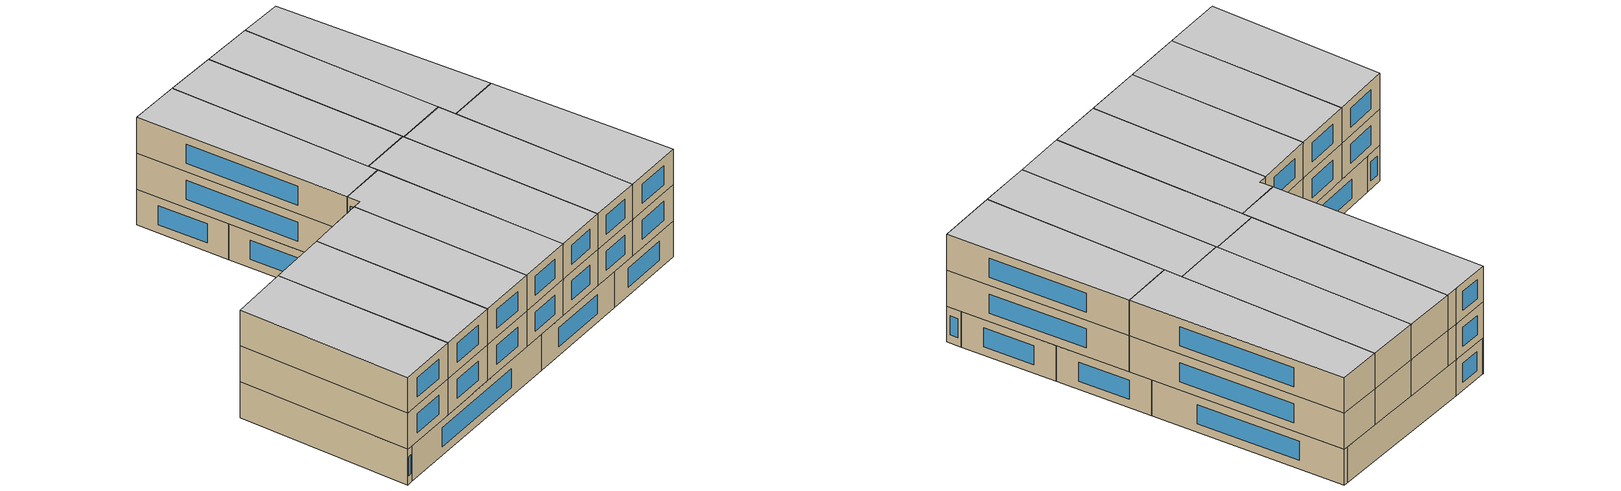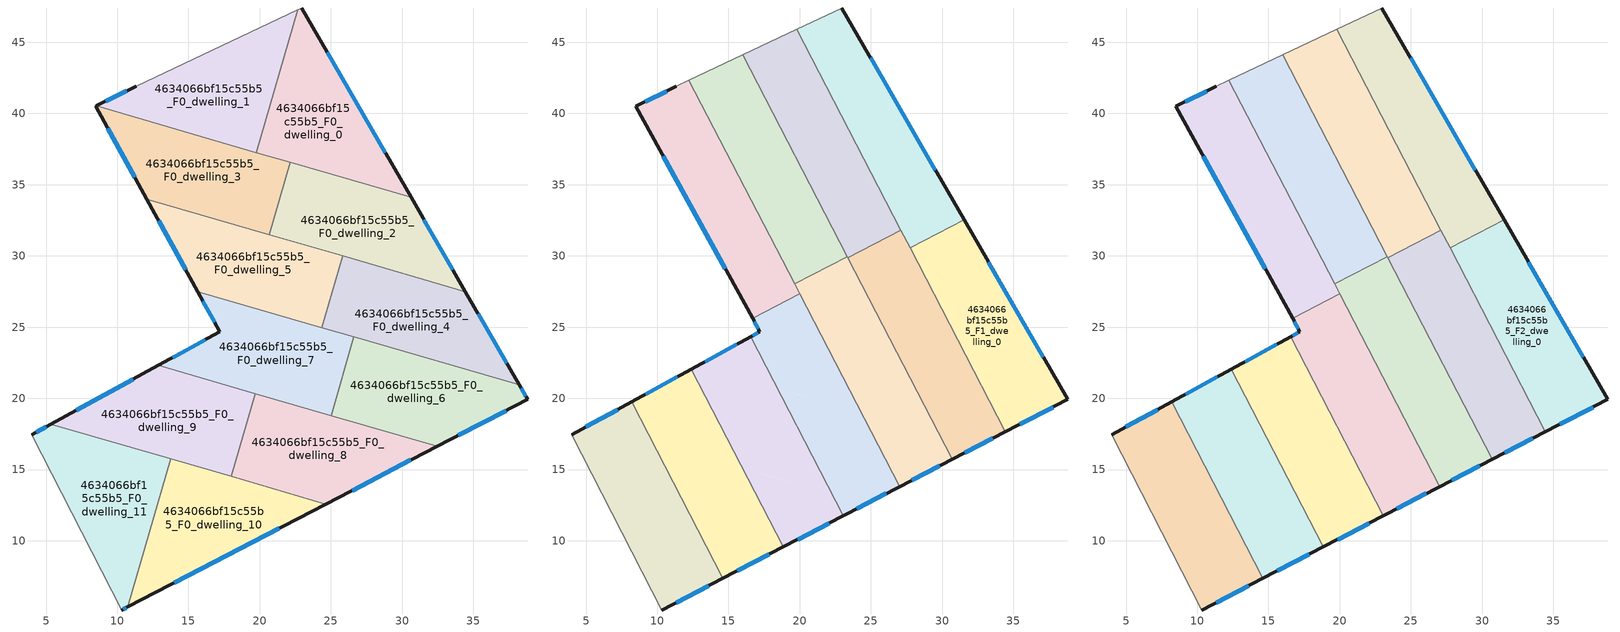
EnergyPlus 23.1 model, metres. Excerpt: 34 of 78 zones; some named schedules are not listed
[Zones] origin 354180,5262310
4634066bf15c55b5_F0_dwelling_0
 floor ground (EU_floor_Construction): 22.96,47.4 30.63,34.1 19.77,37.26 22.68,47.27 z0
 wall outside (EU_wall_Construction): 30.63,34.1 22.96,47.4 z0:3
 wall to 4634066bf15c55b5_F0_dwelling_1 (EU_wall_Construction): 22.68,47.27 19.77,37.26 z0:3
 wall adiabatic (EU_wall_Construction): 22.96,47.4 22.68,47.27 z0:3
 wall to 4634066bf15c55b5_F0_dwelling_2 (EU_wall_Construction): 22.14,36.57 30.63,34.1 z0:3
 wall to 4634066bf15c55b5_F0_dwelling_3 (EU_wall_Construction): 19.77,37.26 22.14,36.57 z0:3
 window (EU_Window_Construction): 28.83,37.23 24.76,44.28 z0.7:2.3
4634066bf15c55b5_F0_dwelling_1
 floor ground (EU_floor_Construction): 22.68,47.27 19.77,37.26 8.53,40.52 11.34,41.9 z0
 wall outside (EU_wall_Construction): 11.34,41.9 8.53,40.52 z0:3
 wall adiabatic (EU_wall_Construction): 22.68,47.27 11.34,41.9 z0:3
 wall to 4634066bf15c55b5_F0_dwelling_3 (EU_wall_Construction): 8.53,40.52 19.77,37.26 z0:3
 window (EU_Window_Construction): 10.68,41.58 9.19,40.85 z0.7:2.3
4634066bf15c55b5_F0_dwelling_10
 floor ground (EU_floor_Construction): 24.65,12.58 10.74,5.37 13.76,15.74 z0
 wall outside (EU_wall_Construction): 10.74,5.37 24.65,12.58 z0:3
 wall to 4634066bf15c55b5_F0_dwelling_11 (EU_wall_Construction): 13.76,15.74 10.74,5.37 z0:3
 wall to 4634066bf15c55b5_F0_dwelling_8 (EU_wall_Construction): 24.65,12.58 17.99,14.51 z0:3
 wall to 4634066bf15c55b5_F0_dwelling_9 (EU_wall_Construction): 17.99,14.51 13.76,15.74 z0:3
 window (EU_Window_Construction): 14.01,7.06 21.39,10.88 z0.7:2.3
 ceiling adiabatic (EU_roof_Construction): 18.86,9.57 16,15.09 13.76,15.74 12.51,11.44 14.62,7.37 z3
4634066bf15c55b5_F0_dwelling_11
 floor ground (EU_floor_Construction): 13.76,15.74 10.74,5.37 10.31,5.14 4.01,17.45 5.35,18.19 z0
 wall outside (EU_wall_Construction): 10.31,5.14 10.74,5.37 / 5.35,18.19 4.01,17.45 z0:3
 wall adiabatic (EU_wall_Construction): 4.01,17.45 10.31,5.14 z0:3
 wall to 4634066bf15c55b5_F0_dwelling_9 (EU_wall_Construction): 13.76,15.74 5.35,18.19 z0:3
 window (EU_Window_Construction): 10.41,5.19 10.64,5.31 / 5.03,18.01 4.32,17.62 z0.7:2.3
4634066bf15c55b5_F0_dwelling_2
 floor ground (EU_floor_Construction): 30.63,34.1 34.45,27.49 20.67,31.49 22.14,36.57 z0
 wall outside (EU_wall_Construction): 34.45,27.49 30.63,34.1 z0:3
 wall to 4634066bf15c55b5_F0_dwelling_3 (EU_wall_Construction): 22.14,36.57 20.67,31.49 z0:3
 wall to 4634066bf15c55b5_F0_dwelling_4 (EU_wall_Construction): 25.83,29.99 34.45,27.49 z0:3
 wall to 4634066bf15c55b5_F0_dwelling_5 (EU_wall_Construction): 20.67,31.49 25.83,29.99 z0:3
 window (EU_Window_Construction): 33.55,29.04 31.53,32.55 z0.7:2.3
 ceiling adiabatic (EU_roof_Construction): 28.43,29.24 27.75,30.56 31.54,32.53 30.63,34.1 25.08,35.72 27.1,31.81 24.4,30.41 z3
4634066bf15c55b5_F0_dwelling_3
 floor ground (EU_floor_Construction): 22.14,36.57 20.67,31.49 12.07,33.99 8.48,40.5 8.53,40.52 z0
 wall outside (EU_wall_Construction): 8.53,40.52 8.48,40.5 12.07,33.99 z0:3
 wall to 4634066bf15c55b5_F0_dwelling_5 (EU_wall_Construction): 12.07,33.99 20.67,31.49 z0:3
 window (EU_Window_Construction): 9.33,38.97 11.23,35.52 z0.7:2.3
4634066bf15c55b5_F0_dwelling_4
 floor ground (EU_floor_Construction): 34.45,27.49 38.23,20.94 24.37,24.96 25.83,29.99 z0
 wall outside (EU_wall_Construction): 38.23,20.94 34.45,27.49 z0:3
 wall to 4634066bf15c55b5_F0_dwelling_5 (EU_wall_Construction): 25.83,29.99 24.37,24.96 z0:3
 wall to 4634066bf15c55b5_F0_dwelling_6 (EU_wall_Construction): 26.62,24.31 38.23,20.94 z0:3
 wall to 4634066bf15c55b5_F0_dwelling_7 (EU_wall_Construction): 24.37,24.96 26.62,24.31 z0:3
 window (EU_Window_Construction): 37.34,22.48 35.33,25.95 z0.7:2.3
 ceiling adiabatic (EU_roof_Construction): 31.76,22.82 28.43,29.24 25.83,29.99 24.93,26.89 26.2,24.43 z3
4634066bf15c55b5_F0_dwelling_5
 floor ground (EU_floor_Construction): 25.83,29.99 24.37,24.96 15.65,27.5 12.07,33.99 z0
 wall outside (EU_wall_Construction): 12.07,33.99 15.65,27.5 z0:3
 wall to 4634066bf15c55b5_F0_dwelling_7 (EU_wall_Construction): 15.65,27.5 24.37,24.96 z0:3
 window (EU_Window_Construction): 12.91,32.47 14.81,29.02 z0.7:2.3
4634066bf15c55b5_F0_dwelling_6
 floor ground (EU_floor_Construction): 38.23,20.94 38.82,19.92 32.45,16.62 25.01,18.78 26.62,24.31 z0
 wall outside (EU_wall_Construction): 32.45,16.62 38.82,19.92 38.23,20.94 z0:3
 wall to 4634066bf15c55b5_F0_dwelling_7 (EU_wall_Construction): 26.62,24.31 25.01,18.78 z0:3
 wall to 4634066bf15c55b5_F0_dwelling_8 (EU_wall_Construction): 25.01,18.78 32.45,16.62 z0:3
 window (EU_Window_Construction): 38.68,20.16 38.37,20.7 / 33.95,17.4 37.32,19.15 z0.7:2.3
4634066bf15c55b5_F0_dwelling_7
 floor ground (EU_floor_Construction): 26.62,24.31 25.01,18.78 12.88,22.3 17.21,24.67 15.65,27.5 z0
 wall outside (EU_wall_Construction): 15.65,27.5 17.21,24.67 12.88,22.3 z0:3
 wall to 4634066bf15c55b5_F0_dwelling_9 (EU_wall_Construction): 12.88,22.3 19.68,20.33 z0:3
 wall to 4634066bf15c55b5_F0_dwelling_8 (EU_wall_Construction): 19.68,20.33 25.01,18.78 z0:3
 window (EU_Window_Construction): 16.19,24.12 13.9,22.86 / 16.02,26.83 16.84,25.34 z0.7:2.3
4634066bf15c55b5_F0_dwelling_8
 floor ground (EU_floor_Construction): 32.45,16.62 24.65,12.58 17.99,14.51 19.68,20.33 z0
 wall outside (EU_wall_Construction): 24.65,12.58 32.45,16.62 z0:3
 wall to 4634066bf15c55b5_F0_dwelling_9 (EU_wall_Construction): 19.68,20.33 17.99,14.51 z0:3
 window (EU_Window_Construction): 26.48,13.53 30.62,15.67 z0.7:2.3
 ceiling adiabatic (EU_roof_Construction): 32.45,16.62 19.68,20.33 19.3,19.03 22.29,13.26 24.65,12.58 z3
4634066bf15c55b5_F0_dwelling_9
 floor ground (EU_floor_Construction): 19.68,20.33 17.99,14.51 5.35,18.19 12.88,22.3 z0
 wall outside (EU_wall_Construction): 12.88,22.3 5.35,18.19 z0:3
 window (EU_Window_Construction): 11.11,21.34 7.12,19.15 z0.7:2.3
4634066bf15c55b5_F1_dwelling_0
 floor to 4634066bf15c55b5_F0_dwelling_4 (EU_floor_Construction): 34.45,27.49 38.23,20.94 31.76,22.82 28.43,29.24 z3
 floor to 4634066bf15c55b5_F0_dwelling_6 (EU_floor_Construction): 38.23,20.94 38.82,19.92 34.44,17.65 31.76,22.82 z3
 floor to 4634066bf15c55b5_F0_dwelling_2 (EU_floor_Construction): 31.54,32.53 34.45,27.49 28.43,29.24 27.75,30.56 z3
 wall outside (EU_wall_Construction): 34.44,17.65 38.82,19.92 31.54,32.53 z3:6
 wall to 4634066bf15c55b5_F1_dwelling_1 (EU_wall_Construction): 31.54,32.53 27.75,30.56 z3:6
 wall to 4634066bf15c55b5_F1_dwelling_2 (EU_wall_Construction): 27.75,30.56 34.44,17.65 z3:6
 window (EU_Window_Construction): 37.11,22.88 33.25,29.57 / 35.47,18.18 37.79,19.39 z3.7:5.3
4634066bf15c55b5_F1_dwelling_1
 floor to 4634066bf15c55b5_F0_dwelling_0 (EU_floor_Construction): 22.96,47.4 30.63,34.1 25.07,35.72 21.39,42.83 22.68,47.27 z3
 floor adiabatic (EU_floor_Construction): 30.63,34.1 31.54,32.53 27.75,30.56 25.07,35.72 z3
 floor to 4634066bf15c55b5_F0_dwelling_1 (EU_floor_Construction): 22.68,47.27 21.39,42.83 19.79,45.9 z3
 wall outside (EU_wall_Construction): 31.54,32.53 22.96,47.4 z3:6
 wall adiabatic (EU_wall_Construction): 22.96,47.4 19.79,45.9 z3:6
 wall to 4634066bf15c55b5_F1_dwelling_3 (EU_wall_Construction): 19.79,45.9 27.1,31.81 z3:6
 wall to 4634066bf15c55b5_F1_dwelling_2 (EU_wall_Construction): 27.1,31.81 27.75,30.56 z3:6
 window (EU_Window_Construction): 29.53,36.02 24.97,43.91 z3.7:5.3
4634066bf15c55b5_F1_dwelling_10
 floor to 4634066bf15c55b5_F0_dwelling_11 (EU_floor_Construction): 9.66,16.93 12.51,11.44 10.74,5.37 10.31,5.14 4.01,17.45 5.35,18.19 z3
 floor to 4634066bf15c55b5_F0_dwelling_10 (EU_floor_Construction): 12.51,11.44 14.62,7.37 10.74,5.37 z3
 floor to 4634066bf15c55b5_F0_dwelling_9 (EU_floor_Construction): 8.2,19.75 9.66,16.93 5.35,18.19 z3
 wall outside (EU_wall_Construction): 10.31,5.14 14.62,7.37 / 8.2,19.75 4.01,17.45 z3:6
 wall to 4634066bf15c55b5_F1_dwelling_9 (EU_wall_Construction): 14.62,7.37 8.2,19.75 z3:6
 wall adiabatic (EU_wall_Construction): 4.01,17.45 10.31,5.14 z3:6
 window (EU_Window_Construction): 11.32,5.66 13.6,6.85 / 7.22,19.21 4.99,17.99 z3.7:5.3
4634066bf15c55b5_F1_dwelling_2
 floor to 4634066bf15c55b5_F0_dwelling_6 (EU_floor_Construction): 31.76,22.82 34.44,17.65 32.45,16.62 29.86,17.37 26.49,23.87 26.62,24.31 z3
 floor to 4634066bf15c55b5_F0_dwelling_7 (EU_floor_Construction): 26.62,24.31 26.49,23.87 26.2,24.43 z3
 floor adiabatic (EU_floor_Construction): 32.45,16.62 30.72,15.72 29.86,17.37 z3; 27.1,31.81 31.76,22.82 26.2,24.43 26.49,23.87 24.93,26.89 25.83,29.99 24.4,30.41 z3
 floor to 4634066bf15c55b5_F0_dwelling_5 (EU_floor_Construction): 25.83,29.99 24.93,26.89 23.38,29.88 24.4,30.41 z3
 wall outside (EU_wall_Construction): 30.72,15.72 34.44,17.65 z3:6
 wall to 4634066bf15c55b5_F1_dwelling_3 (EU_wall_Construction): 27.1,31.81 23.38,29.88 z3:6
 wall to 4634066bf15c55b5_F1_dwelling_4 (EU_wall_Construction): 23.38,29.88 30.72,15.72 z3:6
 window (EU_Window_Construction): 31.59,16.18 33.57,17.2 z3.7:5.3
4634066bf15c55b5_F1_dwelling_3
 floor to 4634066bf15c55b5_F0_dwelling_1 (EU_floor_Construction): 19.79,45.9 21.39,42.83 19.77,37.26 19.52,37.33 16,44.11 z3
 floor to 4634066bf15c55b5_F0_dwelling_0 (EU_floor_Construction): 21.39,42.83 25.07,35.72 19.77,37.26 z3
 floor to 4634066bf15c55b5_F0_dwelling_2 (EU_floor_Construction): 25.08,35.72 27.1,31.81 24.4,30.41 22.87,30.85 21.34,33.81 22.14,36.57 z3
 floor to 4634066bf15c55b5_F0_dwelling_3 (EU_floor_Construction): 22.14,36.57 21.34,33.81 19.52,37.33 z3
 floor to 4634066bf15c55b5_F0_dwelling_5 (EU_floor_Construction): 24.4,30.41 23.38,29.88 22.88,30.85 z3
 wall adiabatic (EU_wall_Construction): 19.79,45.9 16,44.11 z3:6
 wall to 4634066bf15c55b5_F1_dwelling_5 (EU_wall_Construction): 16,44.11 23.34,29.95 z3:6
 wall to 4634066bf15c55b5_F1_dwelling_4 (EU_wall_Construction): 23.34,29.95 23.38,29.88 z3:6
4634066bf15c55b5_F1_dwelling_4
 floor to 4634066bf15c55b5_F0_dwelling_7 (EU_floor_Construction): 26.2,24.43 26.49,23.87 25.01,18.78 24.33,18.98 20.67,26.04 z3
 floor to 4634066bf15c55b5_F0_dwelling_4 (EU_floor_Construction): 24.93,26.89 26.21,24.43 24.37,24.96 z3
 floor to 4634066bf15c55b5_F0_dwelling_6 (EU_floor_Construction): 26.49,23.87 29.86,17.37 25.01,18.78 z3
 floor to 4634066bf15c55b5_F0_dwelling_5 (EU_floor_Construction): 23.34,29.95 24.93,26.89 24.37,24.96 20.67,26.04 19.64,28.03 z3
 floor adiabatic (EU_floor_Construction): 29.86,17.37 30.72,15.72 27.01,13.8 24.33,18.98 z3
 wall outside (EU_wall_Construction): 27.01,13.8 30.72,15.72 z3:6
 wall to 4634066bf15c55b5_F1_dwelling_5 (EU_wall_Construction): 23.34,29.95 19.64,28.03 z3:6
 wall to 4634066bf15c55b5_F1_dwelling_6 (EU_wall_Construction): 20,27.33 27.01,13.8 z3:6
 wall to 4634066bf15c55b5_F1_dwelling_7 (EU_wall_Construction): 19.64,28.03 20,27.33 z3:6
 window (EU_Window_Construction): 27.88,14.25 29.85,15.27 z3.7:5.3
4634066bf15c55b5_F1_dwelling_5
 floor to 4634066bf15c55b5_F0_dwelling_5 (EU_floor_Construction): 22.88,30.85 23.34,29.95 19.64,28.03 17.34,32.46 z3
 floor to 4634066bf15c55b5_F0_dwelling_1 (EU_floor_Construction): 16,44.11 19.52,37.33 13.98,38.94 12.23,42.32 z3
 floor to 4634066bf15c55b5_F0_dwelling_3 (EU_floor_Construction): 19.52,37.33 21.34,33.81 20.67,31.49 17.34,32.46 13.98,38.94 z3
 floor to 4634066bf15c55b5_F0_dwelling_2 (EU_floor_Construction): 21.34,33.81 22.88,30.85 20.67,31.49 z3
 wall adiabatic (EU_wall_Construction): 16,44.11 12.23,42.32 z3:6
 wall to 4634066bf15c55b5_F1_dwelling_7 (EU_wall_Construction): 12.23,42.32 19.64,28.03 z3:6
4634066bf15c55b5_F1_dwelling_6
 floor adiabatic (EU_floor_Construction): 24.33,18.98 27.01,13.8 24.65,12.58 22.29,13.26 19.3,19.03 19.68,20.33 z3
 floor to 4634066bf15c55b5_F0_dwelling_7 (EU_floor_Construction): 20.67,26.04 24.33,18.98 18.44,20.69 16.56,24.32 17.21,24.67 16.69,25.61 18.65,26.62 z3
 floor to 4634066bf15c55b5_F0_dwelling_10 (EU_floor_Construction): 24.65,12.58 23.07,11.76 22.29,13.26 z3
 floor to 4634066bf15c55b5_F0_dwelling_9 (EU_floor_Construction): 19.68,20.33 19.3,19.03 18.44,20.69 z3
 floor to 4634066bf15c55b5_F0_dwelling_5 (EU_floor_Construction): 20,27.33 20.67,26.04 18.65,26.62 z3
 wall outside (EU_wall_Construction): 16.69,25.61 17.21,24.67 16.56,24.32 / 23.07,11.76 27.01,13.8 z3:6
 wall to 4634066bf15c55b5_F1_dwelling_8 (EU_wall_Construction): 16.56,24.32 23.07,11.76 z3:6
 wall to 4634066bf15c55b5_F1_dwelling_7 (EU_wall_Construction): 20,27.33 16.69,25.61 z3:6
 window (EU_Window_Construction): 17.05,24.59 16.71,24.4 / 16.81,25.39 17.09,24.89 / 24,12.24 26.09,13.32 z3.7:5.3
4634066bf15c55b5_F1_dwelling_7
 floor to 4634066bf15c55b5_F0_dwelling_3 (EU_floor_Construction): 13.98,38.94 17.34,32.46 12.07,33.99 8.48,40.5 8.53,40.52 z3
 floor to 4634066bf15c55b5_F0_dwelling_5 (EU_floor_Construction): 17.34,32.46 20,27.33 18.65,26.62 15.65,27.5 12.07,33.99 z3
 floor to 4634066bf15c55b5_F0_dwelling_1 (EU_floor_Construction): 12.23,42.32 13.98,38.94 8.53,40.52 11.34,41.9 z3
 floor to 4634066bf15c55b5_F0_dwelling_7 (EU_floor_Construction): 18.65,26.62 16.69,25.61 15.65,27.5 z3
 wall outside (EU_wall_Construction): 11.34,41.9 8.48,40.5 16.69,25.61 z3:6
 wall adiabatic (EU_wall_Construction): 12.23,42.32 11.34,41.9 z3:6
 window (EU_Window_Construction): 10.41,37 14.76,29.11 / 10.67,41.57 9.15,40.83 z3.7:5.3
4634066bf15c55b5_F1_dwelling_8
 floor to 4634066bf15c55b5_F0_dwelling_9 (EU_floor_Construction): 18.44,20.69 19.3,19.03 17.99,14.51 16,15.09 12.4,22.04 12.88,22.3 z3
 floor to 4634066bf15c55b5_F0_dwelling_10 (EU_floor_Construction): 22.29,13.26 23.07,11.76 18.86,9.57 16,15.09 z3
 floor to 4634066bf15c55b5_F0_dwelling_7 (EU_floor_Construction): 16.56,24.32 18.44,20.69 12.88,22.3 z3
 floor to 4634066bf15c55b5_F0_dwelling_8 (EU_floor_Construction): 19.3,19.03 22.29,13.26 17.99,14.51 z3
 wall outside (EU_wall_Construction): 18.86,9.57 23.07,11.76 / 16.56,24.32 12.4,22.04 z3:6
 wall to 4634066bf15c55b5_F1_dwelling_9 (EU_wall_Construction): 12.4,22.04 18.86,9.57 z3:6
 window (EU_Window_Construction): 19.85,10.09 22.08,11.25 / 15.58,23.78 13.37,22.58 z3.7:5.3
4634066bf15c55b5_F1_dwelling_9
 floor to 4634066bf15c55b5_F0_dwelling_11 (EU_floor_Construction): 13.76,15.74 12.51,11.44 9.66,16.93 z3
 floor to 4634066bf15c55b5_F0_dwelling_9 (EU_floor_Construction): 12.4,22.04 16,15.09 9.66,16.93 8.2,19.75 z3
 floor adiabatic (EU_floor_Construction): 16,15.09 18.86,9.57 14.62,7.37 12.51,11.44 13.76,15.74 z3
 wall outside (EU_wall_Construction): 14.62,7.37 18.86,9.57 / 12.4,22.04 8.2,19.75 z3:6
 window (EU_Window_Construction): 15.61,7.89 17.86,9.06 / 11.41,21.5 9.19,20.28 z3.7:5.3
4634066bf15c55b5_F2_dwelling_0
 floor to 4634066bf15c55b5_F1_dwelling_0 (EU_floor_Construction): 31.54,32.53 38.82,19.92 34.44,17.65 27.75,30.56 z6
 wall outside (EU_wall_Construction): 34.44,17.65 38.82,19.92 31.54,32.53 z6:9
 wall to 4634066bf15c55b5_F2_dwelling_1 (EU_wall_Construction): 31.54,32.53 27.75,30.56 z6:9
 wall to 4634066bf15c55b5_F2_dwelling_2 (EU_wall_Construction): 27.75,30.56 34.44,17.65 z6:9
 window (EU_Window_Construction): 37.11,22.88 33.25,29.57 / 35.47,18.18 37.79,19.39 z6.7:8.3
 ceiling to 4634066bf15c55b5_F3_dwelling_0 (EU_floor_Construction): 38.82,19.92 31.54,32.53 27.75,30.56 34.44,17.65 z9
4634066bf15c55b5_F2_dwelling_1
 floor to 4634066bf15c55b5_F1_dwelling_1 (EU_floor_Construction): 22.96,47.4 31.54,32.53 27.75,30.56 19.79,45.9 z6
 wall outside (EU_wall_Construction): 31.54,32.53 22.96,47.4 z6:9
 wall adiabatic (EU_wall_Construction): 22.96,47.4 19.79,45.9 z6:9
 wall to 4634066bf15c55b5_F2_dwelling_3 (EU_wall_Construction): 19.79,45.9 27.1,31.81 z6:9
 wall to 4634066bf15c55b5_F2_dwelling_2 (EU_wall_Construction): 27.1,31.81 27.75,30.56 z6:9
 window (EU_Window_Construction): 29.53,36.02 24.97,43.91 z6.7:8.3
 ceiling to 4634066bf15c55b5_F3_dwelling_1 (EU_floor_Construction): 31.54,32.53 22.96,47.4 19.79,45.9 27.75,30.56 z9
4634066bf15c55b5_F2_dwelling_10
 floor to 4634066bf15c55b5_F1_dwelling_10 (EU_floor_Construction): 8.2,19.75 14.62,7.37 10.31,5.14 4.01,17.45 z6
 wall outside (EU_wall_Construction): 10.31,5.14 14.62,7.37 / 8.2,19.75 4.01,17.45 z6:9
 wall to 4634066bf15c55b5_F2_dwelling_9 (EU_wall_Construction): 14.62,7.37 8.2,19.75 z6:9
 wall adiabatic (EU_wall_Construction): 4.01,17.45 10.31,5.14 z6:9
 window (EU_Window_Construction): 11.32,5.66 13.6,6.85 / 7.22,19.21 4.99,17.99 z6.7:8.3
 ceiling to 4634066bf15c55b5_F3_dwelling_10 (EU_floor_Construction): 14.62,7.37 8.2,19.75 4.01,17.45 10.31,5.14 z9
4634066bf15c55b5_F2_dwelling_2
 floor to 4634066bf15c55b5_F1_dwelling_2 (EU_floor_Construction): 27.1,31.81 34.44,17.65 30.72,15.72 23.38,29.88 z6
 wall outside (EU_wall_Construction): 30.72,15.72 34.44,17.65 z6:9
 wall to 4634066bf15c55b5_F2_dwelling_3 (EU_wall_Construction): 27.1,31.81 23.38,29.88 z6:9
 wall to 4634066bf15c55b5_F2_dwelling_4 (EU_wall_Construction): 23.38,29.88 30.72,15.72 z6:9
 window (EU_Window_Construction): 31.59,16.18 33.57,17.2 z6.7:8.3
 ceiling to 4634066bf15c55b5_F3_dwelling_2 (EU_floor_Construction): 34.44,17.65 27.1,31.81 23.38,29.88 30.72,15.72 z9
4634066bf15c55b5_F2_dwelling_3
 floor to 4634066bf15c55b5_F1_dwelling_3 (EU_floor_Construction): 19.79,45.9 27.1,31.81 23.38,29.88 16,44.11 z6
 wall adiabatic (EU_wall_Construction): 19.79,45.9 16,44.11 z6:9
 wall to 4634066bf15c55b5_F2_dwelling_5 (EU_wall_Construction): 16,44.11 23.34,29.95 z6:9
 wall to 4634066bf15c55b5_F2_dwelling_4 (EU_wall_Construction): 23.34,29.95 23.38,29.88 z6:9
 ceiling to 4634066bf15c55b5_F3_dwelling_3 (EU_floor_Construction): 27.1,31.81 19.79,45.9 16,44.11 23.38,29.88 z9
4634066bf15c55b5_F2_dwelling_4
 floor to 4634066bf15c55b5_F1_dwelling_4 (EU_floor_Construction): 23.34,29.95 30.72,15.72 27.01,13.8 19.64,28.03 z6
 wall outside (EU_wall_Construction): 27.01,13.8 30.72,15.72 z6:9
 wall to 4634066bf15c55b5_F2_dwelling_5 (EU_wall_Construction): 23.34,29.95 19.64,28.03 z6:9
 wall to 4634066bf15c55b5_F2_dwelling_6 (EU_wall_Construction): 20,27.33 27.01,13.8 z6:9
 wall to 4634066bf15c55b5_F2_dwelling_7 (EU_wall_Construction): 19.64,28.03 20,27.33 z6:9
 window (EU_Window_Construction): 27.88,14.25 29.85,15.27 z6.7:8.3
 ceiling to 4634066bf15c55b5_F3_dwelling_4 (EU_floor_Construction): 30.72,15.72 23.34,29.95 19.64,28.03 27.01,13.8 z9
4634066bf15c55b5_F2_dwelling_5
 floor to 4634066bf15c55b5_F1_dwelling_5 (EU_floor_Construction): 16,44.11 23.34,29.95 19.64,28.03 12.23,42.32 z6
 wall adiabatic (EU_wall_Construction): 16,44.11 12.23,42.32 z6:9
 wall to 4634066bf15c55b5_F2_dwelling_7 (EU_wall_Construction): 12.23,42.32 19.64,28.03 z6:9
 ceiling to 4634066bf15c55b5_F3_dwelling_5 (EU_floor_Construction): 23.34,29.95 16,44.11 12.23,42.32 19.64,28.03 z9
4634066bf15c55b5_F2_dwelling_6
 floor to 4634066bf15c55b5_F1_dwelling_6 (EU_floor_Construction): 20,27.33 27.01,13.8 23.07,11.76 16.56,24.32 17.21,24.67 16.69,25.61 z6
 wall outside (EU_wall_Construction): 16.69,25.61 17.21,24.67 16.56,24.32 / 23.07,11.76 27.01,13.8 z6:9
 wall to 4634066bf15c55b5_F2_dwelling_8 (EU_wall_Construction): 16.56,24.32 23.07,11.76 z6:9
 wall to 4634066bf15c55b5_F2_dwelling_7 (EU_wall_Construction): 20,27.33 16.69,25.61 z6:9
 window (EU_Window_Construction): 17.05,24.59 16.71,24.4 / 16.81,25.39 17.09,24.89 / 24,12.24 26.09,13.32 z6.7:8.3
 ceiling to 4634066bf15c55b5_F3_dwelling_6 (EU_floor_Construction): 27.01,13.8 20,27.33 16.69,25.61 17.21,24.67 16.56,24.32 23.07,11.76 z9
4634066bf15c55b5_F2_dwelling_7
 floor to 4634066bf15c55b5_F1_dwelling_7 (EU_floor_Construction): 12.23,42.32 20,27.33 16.69,25.61 8.48,40.5 11.34,41.9 z6
 wall outside (EU_wall_Construction): 11.34,41.9 8.48,40.5 16.69,25.61 z6:9
 wall adiabatic (EU_wall_Construction): 12.23,42.32 11.34,41.9 z6:9
 window (EU_Window_Construction): 10.41,37 14.76,29.11 / 10.67,41.57 9.15,40.83 z6.7:8.3
 ceiling to 4634066bf15c55b5_F3_dwelling_7 (EU_floor_Construction): 20,27.33 12.23,42.32 11.34,41.9 8.48,40.5 16.69,25.61 z9
4634066bf15c55b5_F2_dwelling_8
 floor to 4634066bf15c55b5_F1_dwelling_8 (EU_floor_Construction): 16.56,24.32 23.07,11.76 18.86,9.57 12.4,22.04 z6
 wall outside (EU_wall_Construction): 18.86,9.57 23.07,11.76 / 16.56,24.32 12.4,22.04 z6:9
 wall to 4634066bf15c55b5_F2_dwelling_9 (EU_wall_Construction): 12.4,22.04 18.86,9.57 z6:9
 window (EU_Window_Construction): 19.85,10.09 22.08,11.25 / 15.58,23.78 13.37,22.58 z6.7:8.3
 ceiling to 4634066bf15c55b5_F3_dwelling_8 (EU_floor_Construction): 23.07,11.76 16.56,24.32 12.4,22.04 18.86,9.57 z9
4634066bf15c55b5_F2_dwelling_9
 floor to 4634066bf15c55b5_F1_dwelling_9 (EU_floor_Construction): 12.4,22.04 18.86,9.57 14.62,7.37 8.2,19.75 z6
 wall outside (EU_wall_Construction): 14.62,7.37 18.86,9.57 / 12.4,22.04 8.2,19.75 z6:9
 window (EU_Window_Construction): 15.61,7.89 17.86,9.06 / 11.41,21.5 9.19,20.28 z6.7:8.3
 ceiling to 4634066bf15c55b5_F3_dwelling_9 (EU_floor_Construction): 18.86,9.57 12.4,22.04 8.2,19.75 14.62,7.37 z9
[Building]
EU S2 Campaign: North Axis=0; Terrain=City; Solar Distribution=FullExterior
[Site:Location]
Budapest.Ferenc.Liszt.Intl.AP: Latitude=47.437; Longitude=19.256; Time Zone=1; Elevation=185
[SizingPeriod:WeatherFileDays]
AnnualSizingPeriod: Begin Month=1; Begin Day of Month=1; End Month=12; End Day of Month=31; Day of Week for Start Day=Monday; Use Weather File Daylight Saving Period=No; Use Weather File Rain and Snow Indicators=No
[MATERIAL]
EU_InternalMass_Material: Roughness=MediumRough; Thickness=0.1; Conductivity=1; Density=1800; Specific Heat=900; Thermal Absorptance=0.9; Solar Absorptance=0.7; Visible Absorptance=0.7
[MATERIAL:NOMASS] Roughness=MediumRough; Thermal Absorptance=0.9; Solar Absorptance=0.7; Visible Absorptance=0.7
Name | Thermal Resistance
EU_wall_NoMass | 0.832559
EU_roof_NoMass | 1.39638
EU_floor_NoMass | 0.872794
[WINDOWMATERIAL:SIMPLEGLAZINGSYSTEM]
EU_Window_SimpleGlazing: UFactor=2.79869; Solar Heat Gain Coefficient=0.75; Visible Transmittance=0.75
[CONSTRUCTION]
EU_wall_Construction: EU_wall_NoMass
EU_roof_Construction: EU_roof_NoMass
EU_floor_Construction: EU_floor_NoMass
EU_Window_Construction: EU_Window_SimpleGlazing
EU_InternalMass_Construction: EU_InternalMass_Material
[ZONE] Type=1; Multiplier=1; Ceiling Height=autocalculate; Floor Area=autocalculate; Part of Total Floor Area=Yes
Name | Volume
4634066bf15c55b5_F0_dwelling_0 | 183.919
4634066bf15c55b5_F1_dwelling_0; 4634066bf15c55b5_F2_dwelling_0 | 200.661
4634066bf15c55b5_F0_dwelling_1 | 183.903
4634066bf15c55b5_F1_dwelling_1; 4634066bf15c55b5_F2_dwelling_1 | 200.659
4634066bf15c55b5_F0_dwelling_10 | 183.894
4634066bf15c55b5_F1_dwelling_10; 4634066bf15c55b5_F2_dwelling_10 | 200.643
4634066bf15c55b5_F0_dwelling_11 | 183.927
4634066bf15c55b5_F0_dwelling_2 | 183.89
4634066bf15c55b5_F1_dwelling_2; 4634066bf15c55b5_F2_dwelling_2 | 200.599
4634066bf15c55b5_F0_dwelling_3 | 183.897
4634066bf15c55b5_F1_dwelling_3; 4634066bf15c55b5_F2_dwelling_3; 4634066bf15c55b5_F1_dwelling_9; 4634066bf15c55b5_F2_dwelling_9 | 200.609
4634066bf15c55b5_F0_dwelling_4 | 183.909
4634066bf15c55b5_F1_dwelling_4; 4634066bf15c55b5_F2_dwelling_4 | 200.648
4634066bf15c55b5_F0_dwelling_5; 4634066bf15c55b5_F0_dwelling_9 | 183.906
4634066bf15c55b5_F1_dwelling_5; 4634066bf15c55b5_F2_dwelling_5 | 200.657
4634066bf15c55b5_F0_dwelling_6 | 183.886
4634066bf15c55b5_F1_dwelling_6; 4634066bf15c55b5_F2_dwelling_6 | 200.622
4634066bf15c55b5_F0_dwelling_7 | 183.922
4634066bf15c55b5_F1_dwelling_7; 4634066bf15c55b5_F2_dwelling_7 | 200.615
4634066bf15c55b5_F0_dwelling_8 | 183.912
4634066bf15c55b5_F1_dwelling_8; 4634066bf15c55b5_F2_dwelling_8 | 200.611
[INTERNALMASS] Construction=EU_InternalMass_Construction
Name | Zone or ZoneList | Surface Area
4634066bf15c55b5_F0_dwelling_0_EU_InternalMass | 4634066bf15c55b5_F0_dwelling_0 | 61.3065
4634066bf15c55b5_F0_dwelling_1_EU_InternalMass | 4634066bf15c55b5_F0_dwelling_1 | 61.3009
4634066bf15c55b5_F0_dwelling_2_EU_InternalMass | 4634066bf15c55b5_F0_dwelling_2 | 61.2968
4634066bf15c55b5_F0_dwelling_3_EU_InternalMass | 4634066bf15c55b5_F0_dwelling_3 | 61.2991
4634066bf15c55b5_F0_dwelling_4_EU_InternalMass | 4634066bf15c55b5_F0_dwelling_4 | 61.303
4634066bf15c55b5_F0_dwelling_5_EU_InternalMass | 4634066bf15c55b5_F0_dwelling_5 | 61.3019
4634066bf15c55b5_F0_dwelling_6_EU_InternalMass | 4634066bf15c55b5_F0_dwelling_6 | 61.2953
4634066bf15c55b5_F0_dwelling_7_EU_InternalMass | 4634066bf15c55b5_F0_dwelling_7 | 61.3072
4634066bf15c55b5_F0_dwelling_8_EU_InternalMass | 4634066bf15c55b5_F0_dwelling_8 | 61.3042
4634066bf15c55b5_F0_dwelling_9_EU_InternalMass | 4634066bf15c55b5_F0_dwelling_9 | 61.3019
4634066bf15c55b5_F0_dwelling_10_EU_InternalMass | 4634066bf15c55b5_F0_dwelling_10 | 61.2981
4634066bf15c55b5_F0_dwelling_11_EU_InternalMass | 4634066bf15c55b5_F0_dwelling_11 | 61.3089
4634066bf15c55b5_F1_dwelling_0_EU_InternalMass | 4634066bf15c55b5_F1_dwelling_0 | 66.886
4634066bf15c55b5_F1_dwelling_1_EU_InternalMass | 4634066bf15c55b5_F1_dwelling_1 | 66.8866
4634066bf15c55b5_F1_dwelling_2_EU_InternalMass | 4634066bf15c55b5_F1_dwelling_2 | 66.867
4634066bf15c55b5_F1_dwelling_3_EU_InternalMass | 4634066bf15c55b5_F1_dwelling_3 | 66.8697
4634066bf15c55b5_F1_dwelling_4_EU_InternalMass | 4634066bf15c55b5_F1_dwelling_4 | 66.8832
4634066bf15c55b5_F1_dwelling_5_EU_InternalMass | 4634066bf15c55b5_F1_dwelling_5 | 66.8858
4634066bf15c55b5_F1_dwelling_6_EU_InternalMass | 4634066bf15c55b5_F1_dwelling_6 | 66.874
4634066bf15c55b5_F1_dwelling_7_EU_InternalMass | 4634066bf15c55b5_F1_dwelling_7 | 66.8714
4634066bf15c55b5_F1_dwelling_8_EU_InternalMass | 4634066bf15c55b5_F1_dwelling_8 | 66.8706
4634066bf15c55b5_F1_dwelling_9_EU_InternalMass | 4634066bf15c55b5_F1_dwelling_9 | 66.8695
4634066bf15c55b5_F1_dwelling_10_EU_InternalMass | 4634066bf15c55b5_F1_dwelling_10 | 66.8811
4634066bf15c55b5_F2_dwelling_0_EU_InternalMass | 4634066bf15c55b5_F2_dwelling_0 | 66.886
4634066bf15c55b5_F2_dwelling_1_EU_InternalMass | 4634066bf15c55b5_F2_dwelling_1 | 66.8866
4634066bf15c55b5_F2_dwelling_2_EU_InternalMass | 4634066bf15c55b5_F2_dwelling_2 | 66.867
4634066bf15c55b5_F2_dwelling_3_EU_InternalMass | 4634066bf15c55b5_F2_dwelling_3 | 66.8697
4634066bf15c55b5_F2_dwelling_4_EU_InternalMass | 4634066bf15c55b5_F2_dwelling_4 | 66.8832
4634066bf15c55b5_F2_dwelling_5_EU_InternalMass | 4634066bf15c55b5_F2_dwelling_5 | 66.8858
4634066bf15c55b5_F2_dwelling_6_EU_InternalMass | 4634066bf15c55b5_F2_dwelling_6 | 66.874
4634066bf15c55b5_F2_dwelling_7_EU_InternalMass | 4634066bf15c55b5_F2_dwelling_7 | 66.8714
4634066bf15c55b5_F2_dwelling_8_EU_InternalMass | 4634066bf15c55b5_F2_dwelling_8 | 66.8706
4634066bf15c55b5_F2_dwelling_9_EU_InternalMass | 4634066bf15c55b5_F2_dwelling_9 | 66.8695
4634066bf15c55b5_F2_dwelling_10_EU_InternalMass | 4634066bf15c55b5_F2_dwelling_10 | 66.8811
[OTHEREQUIPMENT] Fuel Type=Electricity; Design Level Calculation Method=Watts/Area; Power per Zone Floor Area=1; Fraction Latent=0; Fraction Radiant=0; Fraction Lost=0; Carbon Dioxide Generation Rate=0; EndUse Subcategory=EU_Step8_InternalGains
Name | Zone or ZoneList or Space or SpaceList | Schedule
EU_Step8_InternalGain_4634066bf15c55b5_F0_dwelling_0_f000 | 4634066bf15c55b5_F0_dwelling_0 | EU_Step8_GainSchedule_4634066bf15c55b5_F0_dwelling_0_f000
EU_Step8_InternalGain_4634066bf15c55b5_F0_dwelling_1_f000 | 4634066bf15c55b5_F0_dwelling_1 | EU_Step8_GainSchedule_4634066bf15c55b5_F0_dwelling_1_f000
EU_Step8_InternalGain_4634066bf15c55b5_F0_dwelling_2_f000 | 4634066bf15c55b5_F0_dwelling_2 | EU_Step8_GainSchedule_4634066bf15c55b5_F0_dwelling_2_f000
EU_Step8_InternalGain_4634066bf15c55b5_F0_dwelling_3_f000 | 4634066bf15c55b5_F0_dwelling_3 | EU_Step8_GainSchedule_4634066bf15c55b5_F0_dwelling_3_f000
EU_Step8_InternalGain_4634066bf15c55b5_F0_dwelling_4_f000 | 4634066bf15c55b5_F0_dwelling_4 | EU_Step8_GainSchedule_4634066bf15c55b5_F0_dwelling_4_f000
EU_Step8_InternalGain_4634066bf15c55b5_F0_dwelling_5_f000 | 4634066bf15c55b5_F0_dwelling_5 | EU_Step8_GainSchedule_4634066bf15c55b5_F0_dwelling_5_f000
EU_Step8_InternalGain_4634066bf15c55b5_F0_dwelling_6_f000 | 4634066bf15c55b5_F0_dwelling_6 | EU_Step8_GainSchedule_4634066bf15c55b5_F0_dwelling_6_f000
EU_Step8_InternalGain_4634066bf15c55b5_F0_dwelling_7_f000 | 4634066bf15c55b5_F0_dwelling_7 | EU_Step8_GainSchedule_4634066bf15c55b5_F0_dwelling_7_f000
EU_Step8_InternalGain_4634066bf15c55b5_F0_dwelling_8_f000 | 4634066bf15c55b5_F0_dwelling_8 | EU_Step8_GainSchedule_4634066bf15c55b5_F0_dwelling_8_f000
EU_Step8_InternalGain_4634066bf15c55b5_F0_dwelling_9_f000 | 4634066bf15c55b5_F0_dwelling_9 | EU_Step8_GainSchedule_4634066bf15c55b5_F0_dwelling_9_f000
EU_Step8_InternalGain_4634066bf15c55b5_F0_dwelling_10_f000 | 4634066bf15c55b5_F0_dwelling_10 | EU_Step8_GainSchedule_4634066bf15c55b5_F0_dwelling_10_f000
EU_Step8_InternalGain_4634066bf15c55b5_F0_dwelling_11_f000 | 4634066bf15c55b5_F0_dwelling_11 | EU_Step8_GainSchedule_4634066bf15c55b5_F0_dwelling_11_f000
EU_Step8_InternalGain_4634066bf15c55b5_F1_dwelling_0_f000 | 4634066bf15c55b5_F1_dwelling_0 | EU_Step8_GainSchedule_4634066bf15c55b5_F1_dwelling_0_f000
EU_Step8_InternalGain_4634066bf15c55b5_F1_dwelling_1_f000 | 4634066bf15c55b5_F1_dwelling_1 | EU_Step8_GainSchedule_4634066bf15c55b5_F1_dwelling_1_f000
EU_Step8_InternalGain_4634066bf15c55b5_F1_dwelling_2_f000 | 4634066bf15c55b5_F1_dwelling_2 | EU_Step8_GainSchedule_4634066bf15c55b5_F1_dwelling_2_f000
EU_Step8_InternalGain_4634066bf15c55b5_F1_dwelling_3_f000 | 4634066bf15c55b5_F1_dwelling_3 | EU_Step8_GainSchedule_4634066bf15c55b5_F1_dwelling_3_f000
EU_Step8_InternalGain_4634066bf15c55b5_F1_dwelling_4_f000 | 4634066bf15c55b5_F1_dwelling_4 | EU_Step8_GainSchedule_4634066bf15c55b5_F1_dwelling_4_f000
EU_Step8_InternalGain_4634066bf15c55b5_F1_dwelling_5_f000 | 4634066bf15c55b5_F1_dwelling_5 | EU_Step8_GainSchedule_4634066bf15c55b5_F1_dwelling_5_f000
EU_Step8_InternalGain_4634066bf15c55b5_F1_dwelling_6_f000 | 4634066bf15c55b5_F1_dwelling_6 | EU_Step8_GainSchedule_4634066bf15c55b5_F1_dwelling_6_f000
EU_Step8_InternalGain_4634066bf15c55b5_F1_dwelling_7_f000 | 4634066bf15c55b5_F1_dwelling_7 | EU_Step8_GainSchedule_4634066bf15c55b5_F1_dwelling_7_f000
EU_Step8_InternalGain_4634066bf15c55b5_F1_dwelling_8_f000 | 4634066bf15c55b5_F1_dwelling_8 | EU_Step8_GainSchedule_4634066bf15c55b5_F1_dwelling_8_f000
EU_Step8_InternalGain_4634066bf15c55b5_F1_dwelling_9_f000 | 4634066bf15c55b5_F1_dwelling_9 | EU_Step8_GainSchedule_4634066bf15c55b5_F1_dwelling_9_f000
EU_Step8_InternalGain_4634066bf15c55b5_F1_dwelling_10_f000 | 4634066bf15c55b5_F1_dwelling_10 | EU_Step8_GainSchedule_4634066bf15c55b5_F1_dwelling_10_f000
EU_Step8_InternalGain_4634066bf15c55b5_F2_dwelling_0_f000 | 4634066bf15c55b5_F2_dwelling_0 | EU_Step8_GainSchedule_4634066bf15c55b5_F2_dwelling_0_f000
EU_Step8_InternalGain_4634066bf15c55b5_F2_dwelling_1_f000 | 4634066bf15c55b5_F2_dwelling_1 | EU_Step8_GainSchedule_4634066bf15c55b5_F2_dwelling_1_f000
EU_Step8_InternalGain_4634066bf15c55b5_F2_dwelling_2_f000 | 4634066bf15c55b5_F2_dwelling_2 | EU_Step8_GainSchedule_4634066bf15c55b5_F2_dwelling_2_f000
EU_Step8_InternalGain_4634066bf15c55b5_F2_dwelling_3_f000 | 4634066bf15c55b5_F2_dwelling_3 | EU_Step8_GainSchedule_4634066bf15c55b5_F2_dwelling_3_f000
EU_Step8_InternalGain_4634066bf15c55b5_F2_dwelling_4_f000 | 4634066bf15c55b5_F2_dwelling_4 | EU_Step8_GainSchedule_4634066bf15c55b5_F2_dwelling_4_f000
EU_Step8_InternalGain_4634066bf15c55b5_F2_dwelling_5_f000 | 4634066bf15c55b5_F2_dwelling_5 | EU_Step8_GainSchedule_4634066bf15c55b5_F2_dwelling_5_f000
EU_Step8_InternalGain_4634066bf15c55b5_F2_dwelling_6_f000 | 4634066bf15c55b5_F2_dwelling_6 | EU_Step8_GainSchedule_4634066bf15c55b5_F2_dwelling_6_f000
EU_Step8_InternalGain_4634066bf15c55b5_F2_dwelling_7_f000 | 4634066bf15c55b5_F2_dwelling_7 | EU_Step8_GainSchedule_4634066bf15c55b5_F2_dwelling_7_f000
EU_Step8_InternalGain_4634066bf15c55b5_F2_dwelling_8_f000 | 4634066bf15c55b5_F2_dwelling_8 | EU_Step8_GainSchedule_4634066bf15c55b5_F2_dwelling_8_f000
EU_Step8_InternalGain_4634066bf15c55b5_F2_dwelling_9_f000 | 4634066bf15c55b5_F2_dwelling_9 | EU_Step8_GainSchedule_4634066bf15c55b5_F2_dwelling_9_f000
EU_Step8_InternalGain_4634066bf15c55b5_F2_dwelling_10_f000 | 4634066bf15c55b5_F2_dwelling_10 | EU_Step8_GainSchedule_4634066bf15c55b5_F2_dwelling_10_f000
[ZONEVENTILATION:DESIGNFLOWRATE] Schedule=EU_AlwaysOn; Design Flow Rate Calculation Method=AirChanges/Hour; Air Changes per Hour=0.475469; Ventilation Type=Natural; Fan Pressure Rise=0; Fan Total Efficiency=1; Constant Term Coefficient=1; Temperature Term Coefficient=0; Velocity Term Coefficient=0; Velocity Squared Term Coefficient=0; Minimum Indoor Temperature=-100; Maximum Indoor Temperature=100; Delta Temperature=-100; Minimum Outdoor Temperature=-100; Maximum Outdoor Temperature=100; Maximum Wind Speed=40
Name | Zone or ZoneList or Space or SpaceList
EU_ConstantAir_4634066bf15c55b5_F0_dwelling_0 | 4634066bf15c55b5_F0_dwelling_0
EU_ConstantAir_4634066bf15c55b5_F0_dwelling_1 | 4634066bf15c55b5_F0_dwelling_1
EU_ConstantAir_4634066bf15c55b5_F0_dwelling_2 | 4634066bf15c55b5_F0_dwelling_2
EU_ConstantAir_4634066bf15c55b5_F0_dwelling_3 | 4634066bf15c55b5_F0_dwelling_3
EU_ConstantAir_4634066bf15c55b5_F0_dwelling_4 | 4634066bf15c55b5_F0_dwelling_4
EU_ConstantAir_4634066bf15c55b5_F0_dwelling_5 | 4634066bf15c55b5_F0_dwelling_5
EU_ConstantAir_4634066bf15c55b5_F0_dwelling_6 | 4634066bf15c55b5_F0_dwelling_6
EU_ConstantAir_4634066bf15c55b5_F0_dwelling_7 | 4634066bf15c55b5_F0_dwelling_7
EU_ConstantAir_4634066bf15c55b5_F0_dwelling_8 | 4634066bf15c55b5_F0_dwelling_8
EU_ConstantAir_4634066bf15c55b5_F0_dwelling_9 | 4634066bf15c55b5_F0_dwelling_9
EU_ConstantAir_4634066bf15c55b5_F0_dwelling_10 | 4634066bf15c55b5_F0_dwelling_10
EU_ConstantAir_4634066bf15c55b5_F0_dwelling_11 | 4634066bf15c55b5_F0_dwelling_11
EU_ConstantAir_4634066bf15c55b5_F1_dwelling_0 | 4634066bf15c55b5_F1_dwelling_0
EU_ConstantAir_4634066bf15c55b5_F1_dwelling_1 | 4634066bf15c55b5_F1_dwelling_1
EU_ConstantAir_4634066bf15c55b5_F1_dwelling_2 | 4634066bf15c55b5_F1_dwelling_2
EU_ConstantAir_4634066bf15c55b5_F1_dwelling_3 | 4634066bf15c55b5_F1_dwelling_3
EU_ConstantAir_4634066bf15c55b5_F1_dwelling_4 | 4634066bf15c55b5_F1_dwelling_4
EU_ConstantAir_4634066bf15c55b5_F1_dwelling_5 | 4634066bf15c55b5_F1_dwelling_5
EU_ConstantAir_4634066bf15c55b5_F1_dwelling_6 | 4634066bf15c55b5_F1_dwelling_6
EU_ConstantAir_4634066bf15c55b5_F1_dwelling_7 | 4634066bf15c55b5_F1_dwelling_7
EU_ConstantAir_4634066bf15c55b5_F1_dwelling_8 | 4634066bf15c55b5_F1_dwelling_8
EU_ConstantAir_4634066bf15c55b5_F1_dwelling_9 | 4634066bf15c55b5_F1_dwelling_9
EU_ConstantAir_4634066bf15c55b5_F1_dwelling_10 | 4634066bf15c55b5_F1_dwelling_10
EU_ConstantAir_4634066bf15c55b5_F2_dwelling_0 | 4634066bf15c55b5_F2_dwelling_0
EU_ConstantAir_4634066bf15c55b5_F2_dwelling_1 | 4634066bf15c55b5_F2_dwelling_1
EU_ConstantAir_4634066bf15c55b5_F2_dwelling_2 | 4634066bf15c55b5_F2_dwelling_2
EU_ConstantAir_4634066bf15c55b5_F2_dwelling_3 | 4634066bf15c55b5_F2_dwelling_3
EU_ConstantAir_4634066bf15c55b5_F2_dwelling_4 | 4634066bf15c55b5_F2_dwelling_4
EU_ConstantAir_4634066bf15c55b5_F2_dwelling_5 | 4634066bf15c55b5_F2_dwelling_5
EU_ConstantAir_4634066bf15c55b5_F2_dwelling_6 | 4634066bf15c55b5_F2_dwelling_6
EU_ConstantAir_4634066bf15c55b5_F2_dwelling_7 | 4634066bf15c55b5_F2_dwelling_7
EU_ConstantAir_4634066bf15c55b5_F2_dwelling_8 | 4634066bf15c55b5_F2_dwelling_8
EU_ConstantAir_4634066bf15c55b5_F2_dwelling_9 | 4634066bf15c55b5_F2_dwelling_9
EU_ConstantAir_4634066bf15c55b5_F2_dwelling_10 | 4634066bf15c55b5_F2_dwelling_10
[HVACTEMPLATE:ZONE:IDEALLOADSAIRSYSTEM] System Availability Schedule=EU_AlwaysOn; Maximum Heating Supply Air Temperature=50; Minimum Cooling Supply Air Temperature=13; Maximum Heating Supply Air Humidity Ratio=0.0156; Minimum Cooling Supply Air Humidity Ratio=0.0077; Heating Limit=NoLimit; Cooling Limit=NoLimit; Heating Availability Schedule=EU_AlwaysOn; Cooling Availability Schedule=EU_CoolingOff; Dehumidification Control Type=ConstantSensibleHeatRatio; Cooling Sensible Heat Ratio=0.7; Dehumidification Setpoint=60; Humidification Control Type=None; Humidification Setpoint=30; Outdoor Air Method=None; Outdoor Air Flow Rate per Person=0.00944; Outdoor Air Flow Rate per Zone Floor Area=0; Outdoor Air Flow Rate per Zone=0; Demand Controlled Ventilation Type=None; Outdoor Air Economizer Type=NoEconomizer; Heat Recovery Type=None; Sensible Heat Recovery Effectiveness=0.7; Latent Heat Recovery Effectiveness=0.65
Name | Template Thermostat
4634066bf15c55b5_F0_dwelling_0 | EU_HeatOnly_4634066bf15c55b5_F0_dwelling_0
4634066bf15c55b5_F0_dwelling_1 | EU_HeatOnly_4634066bf15c55b5_F0_dwelling_1
4634066bf15c55b5_F0_dwelling_2 | EU_HeatOnly_4634066bf15c55b5_F0_dwelling_2
4634066bf15c55b5_F0_dwelling_3 | EU_HeatOnly_4634066bf15c55b5_F0_dwelling_3
4634066bf15c55b5_F0_dwelling_4 | EU_HeatOnly_4634066bf15c55b5_F0_dwelling_4
4634066bf15c55b5_F0_dwelling_5 | EU_HeatOnly_4634066bf15c55b5_F0_dwelling_5
4634066bf15c55b5_F0_dwelling_6 | EU_HeatOnly_4634066bf15c55b5_F0_dwelling_6
4634066bf15c55b5_F0_dwelling_7 | EU_HeatOnly_4634066bf15c55b5_F0_dwelling_7
4634066bf15c55b5_F0_dwelling_8 | EU_HeatOnly_4634066bf15c55b5_F0_dwelling_8
4634066bf15c55b5_F0_dwelling_9 | EU_HeatOnly_4634066bf15c55b5_F0_dwelling_9
4634066bf15c55b5_F0_dwelling_10 | EU_HeatOnly_4634066bf15c55b5_F0_dwelling_10
4634066bf15c55b5_F0_dwelling_11 | EU_HeatOnly_4634066bf15c55b5_F0_dwelling_11
4634066bf15c55b5_F1_dwelling_0 | EU_HeatOnly_4634066bf15c55b5_F1_dwelling_0
4634066bf15c55b5_F1_dwelling_1 | EU_HeatOnly_4634066bf15c55b5_F1_dwelling_1
4634066bf15c55b5_F1_dwelling_2 | EU_HeatOnly_4634066bf15c55b5_F1_dwelling_2
4634066bf15c55b5_F1_dwelling_3 | EU_HeatOnly_4634066bf15c55b5_F1_dwelling_3
4634066bf15c55b5_F1_dwelling_4 | EU_HeatOnly_4634066bf15c55b5_F1_dwelling_4
4634066bf15c55b5_F1_dwelling_5 | EU_HeatOnly_4634066bf15c55b5_F1_dwelling_5
4634066bf15c55b5_F1_dwelling_6 | EU_HeatOnly_4634066bf15c55b5_F1_dwelling_6
4634066bf15c55b5_F1_dwelling_7 | EU_HeatOnly_4634066bf15c55b5_F1_dwelling_7
4634066bf15c55b5_F1_dwelling_8 | EU_HeatOnly_4634066bf15c55b5_F1_dwelling_8
4634066bf15c55b5_F1_dwelling_9 | EU_HeatOnly_4634066bf15c55b5_F1_dwelling_9
4634066bf15c55b5_F1_dwelling_10 | EU_HeatOnly_4634066bf15c55b5_F1_dwelling_10
4634066bf15c55b5_F2_dwelling_0 | EU_HeatOnly_4634066bf15c55b5_F2_dwelling_0
4634066bf15c55b5_F2_dwelling_1 | EU_HeatOnly_4634066bf15c55b5_F2_dwelling_1
4634066bf15c55b5_F2_dwelling_2 | EU_HeatOnly_4634066bf15c55b5_F2_dwelling_2
4634066bf15c55b5_F2_dwelling_3 | EU_HeatOnly_4634066bf15c55b5_F2_dwelling_3
4634066bf15c55b5_F2_dwelling_4 | EU_HeatOnly_4634066bf15c55b5_F2_dwelling_4
4634066bf15c55b5_F2_dwelling_5 | EU_HeatOnly_4634066bf15c55b5_F2_dwelling_5
4634066bf15c55b5_F2_dwelling_6 | EU_HeatOnly_4634066bf15c55b5_F2_dwelling_6
4634066bf15c55b5_F2_dwelling_7 | EU_HeatOnly_4634066bf15c55b5_F2_dwelling_7
4634066bf15c55b5_F2_dwelling_8 | EU_HeatOnly_4634066bf15c55b5_F2_dwelling_8
4634066bf15c55b5_F2_dwelling_9 | EU_HeatOnly_4634066bf15c55b5_F2_dwelling_9
4634066bf15c55b5_F2_dwelling_10 | EU_HeatOnly_4634066bf15c55b5_F2_dwelling_10
[SIZING:ZONE] Zone Cooling Design Supply Air Temperature Input Method=SupplyAirTemperature; Zone Cooling Design Supply Air Temperature=13; Zone Heating Design Supply Air Temperature Input Method=SupplyAirTemperature; Zone Heating Design Supply Air Temperature=50; Zone Cooling Design Supply Air Humidity Ratio=0.008; Zone Heating Design Supply Air Humidity Ratio=0.008; Cooling Design Air Flow Method=DesignDay; Cooling Design Air Flow Rate=0; Cooling Minimum Air Flow per Zone Floor Area=0.000762; Cooling Minimum Air Flow=0; Cooling Minimum Air Flow Fraction=0.2; Heating Design Air Flow Method=DesignDay; Heating Design Air Flow Rate=0; Heating Maximum Air Flow per Zone Floor Area=0.002032; Heating Maximum Air Flow=0.141576; Heating Maximum Air Flow Fraction=0.3; Account for Dedicated Outdoor Air System=No; Dedicated Outdoor Air System Control Strategy=NeutralSupplyAir; Dedicated Outdoor Air Low Setpoint Temperature for Design=autosize; Dedicated Outdoor Air High Setpoint Temperature for Design=autosize; Zone Load Sizing Method=Sensible Load Only No Latent Load; Zone Latent Cooling Design Supply Air Humidity Ratio Input Method=HumidityRatioDifference; Zone Cooling Design Supply Air Humidity Ratio Difference=0.005; Zone Latent Heating Design Supply Air Humidity Ratio Input Method=HumidityRatioDifference; Zone Humidification Design Supply Air Humidity Ratio Difference=0.005
4634066bf15c55b5_F0_dwelling_0; 4634066bf15c55b5_F0_dwelling_1; 4634066bf15c55b5_F0_dwelling_2; 4634066bf15c55b5_F0_dwelling_3; 4634066bf15c55b5_F0_dwelling_4; 4634066bf15c55b5_F0_dwelling_5; 4634066bf15c55b5_F0_dwelling_6; 4634066bf15c55b5_F0_dwelling_7; 4634066bf15c55b5_F0_dwelling_8; 4634066bf15c55b5_F0_dwelling_9; 4634066bf15c55b5_F0_dwelling_10; 4634066bf15c55b5_F0_dwelling_11; 4634066bf15c55b5_F1_dwelling_0; 4634066bf15c55b5_F1_dwelling_1; 4634066bf15c55b5_F1_dwelling_2; 4634066bf15c55b5_F1_dwelling_3; 4634066bf15c55b5_F1_dwelling_4; 4634066bf15c55b5_F1_dwelling_5; 4634066bf15c55b5_F1_dwelling_6; 4634066bf15c55b5_F1_dwelling_7; 4634066bf15c55b5_F1_dwelling_8; 4634066bf15c55b5_F1_dwelling_9; 4634066bf15c55b5_F1_dwelling_10; 4634066bf15c55b5_F2_dwelling_0; 4634066bf15c55b5_F2_dwelling_1; 4634066bf15c55b5_F2_dwelling_2; 4634066bf15c55b5_F2_dwelling_3; 4634066bf15c55b5_F2_dwelling_4; 4634066bf15c55b5_F2_dwelling_5; 4634066bf15c55b5_F2_dwelling_6; 4634066bf15c55b5_F2_dwelling_7; 4634066bf15c55b5_F2_dwelling_8; 4634066bf15c55b5_F2_dwelling_9; 4634066bf15c55b5_F2_dwelling_10
[SCHEDULE:FILE] Column Number=1; Rows to Skip at Top=0; Number of Hours of Data=8760; Column Separator=Comma; Interpolate to Timestep=No; Minutes per Item=60; Adjust Schedule for Daylight Savings=Yes
Name | File
EU_Step8_GainSchedule_4634066bf15c55b5_F0_dwelling_0_f000 | ../../schedules/4634066bf15c55b5/4634066bf15c55b5_F0_dwelling_0_f000_gain.csv
EU_Step8_GainSchedule_4634066bf15c55b5_F0_dwelling_1_f000 | ../../schedules/4634066bf15c55b5/4634066bf15c55b5_F0_dwelling_1_f000_gain.csv
EU_Step8_GainSchedule_4634066bf15c55b5_F0_dwelling_2_f000 | ../../schedules/4634066bf15c55b5/4634066bf15c55b5_F0_dwelling_2_f000_gain.csv
EU_Step8_GainSchedule_4634066bf15c55b5_F0_dwelling_3_f000 | ../../schedules/4634066bf15c55b5/4634066bf15c55b5_F0_dwelling_3_f000_gain.csv
EU_Step8_GainSchedule_4634066bf15c55b5_F0_dwelling_4_f000 | ../../schedules/4634066bf15c55b5/4634066bf15c55b5_F0_dwelling_4_f000_gain.csv
EU_Step8_GainSchedule_4634066bf15c55b5_F0_dwelling_5_f000 | ../../schedules/4634066bf15c55b5/4634066bf15c55b5_F0_dwelling_5_f000_gain.csv
EU_Step8_GainSchedule_4634066bf15c55b5_F0_dwelling_6_f000 | ../../schedules/4634066bf15c55b5/4634066bf15c55b5_F0_dwelling_6_f000_gain.csv
EU_Step8_GainSchedule_4634066bf15c55b5_F0_dwelling_7_f000 | ../../schedules/4634066bf15c55b5/4634066bf15c55b5_F0_dwelling_7_f000_gain.csv
EU_Step8_GainSchedule_4634066bf15c55b5_F0_dwelling_8_f000 | ../../schedules/4634066bf15c55b5/4634066bf15c55b5_F0_dwelling_8_f000_gain.csv
EU_Step8_GainSchedule_4634066bf15c55b5_F0_dwelling_9_f000 | ../../schedules/4634066bf15c55b5/4634066bf15c55b5_F0_dwelling_9_f000_gain.csv
EU_Step8_GainSchedule_4634066bf15c55b5_F0_dwelling_10_f000 | ../../schedules/4634066bf15c55b5/4634066bf15c55b5_F0_dwelling_10_f000_gain.csv
EU_Step8_GainSchedule_4634066bf15c55b5_F0_dwelling_11_f000 | ../../schedules/4634066bf15c55b5/4634066bf15c55b5_F0_dwelling_11_f000_gain.csv
EU_Step8_GainSchedule_4634066bf15c55b5_F1_dwelling_0_f000 | ../../schedules/4634066bf15c55b5/4634066bf15c55b5_F1_dwelling_0_f000_gain.csv
EU_Step8_GainSchedule_4634066bf15c55b5_F1_dwelling_1_f000 | ../../schedules/4634066bf15c55b5/4634066bf15c55b5_F1_dwelling_1_f000_gain.csv
EU_Step8_GainSchedule_4634066bf15c55b5_F1_dwelling_2_f000 | ../../schedules/4634066bf15c55b5/4634066bf15c55b5_F1_dwelling_2_f000_gain.csv
EU_Step8_GainSchedule_4634066bf15c55b5_F1_dwelling_3_f000 | ../../schedules/4634066bf15c55b5/4634066bf15c55b5_F1_dwelling_3_f000_gain.csv
EU_Step8_GainSchedule_4634066bf15c55b5_F1_dwelling_4_f000 | ../../schedules/4634066bf15c55b5/4634066bf15c55b5_F1_dwelling_4_f000_gain.csv
EU_Step8_GainSchedule_4634066bf15c55b5_F1_dwelling_5_f000 | ../../schedules/4634066bf15c55b5/4634066bf15c55b5_F1_dwelling_5_f000_gain.csv
EU_Step8_GainSchedule_4634066bf15c55b5_F1_dwelling_6_f000 | ../../schedules/4634066bf15c55b5/4634066bf15c55b5_F1_dwelling_6_f000_gain.csv
EU_Step8_GainSchedule_4634066bf15c55b5_F1_dwelling_7_f000 | ../../schedules/4634066bf15c55b5/4634066bf15c55b5_F1_dwelling_7_f000_gain.csv
EU_Step8_GainSchedule_4634066bf15c55b5_F1_dwelling_8_f000 | ../../schedules/4634066bf15c55b5/4634066bf15c55b5_F1_dwelling_8_f000_gain.csv
EU_Step8_GainSchedule_4634066bf15c55b5_F1_dwelling_9_f000 | ../../schedules/4634066bf15c55b5/4634066bf15c55b5_F1_dwelling_9_f000_gain.csv
EU_Step8_GainSchedule_4634066bf15c55b5_F1_dwelling_10_f000 | ../../schedules/4634066bf15c55b5/4634066bf15c55b5_F1_dwelling_10_f000_gain.csv
EU_Step8_GainSchedule_4634066bf15c55b5_F2_dwelling_0_f000 | ../../schedules/4634066bf15c55b5/4634066bf15c55b5_F2_dwelling_0_f000_gain.csv
EU_Step8_GainSchedule_4634066bf15c55b5_F2_dwelling_1_f000 | ../../schedules/4634066bf15c55b5/4634066bf15c55b5_F2_dwelling_1_f000_gain.csv
